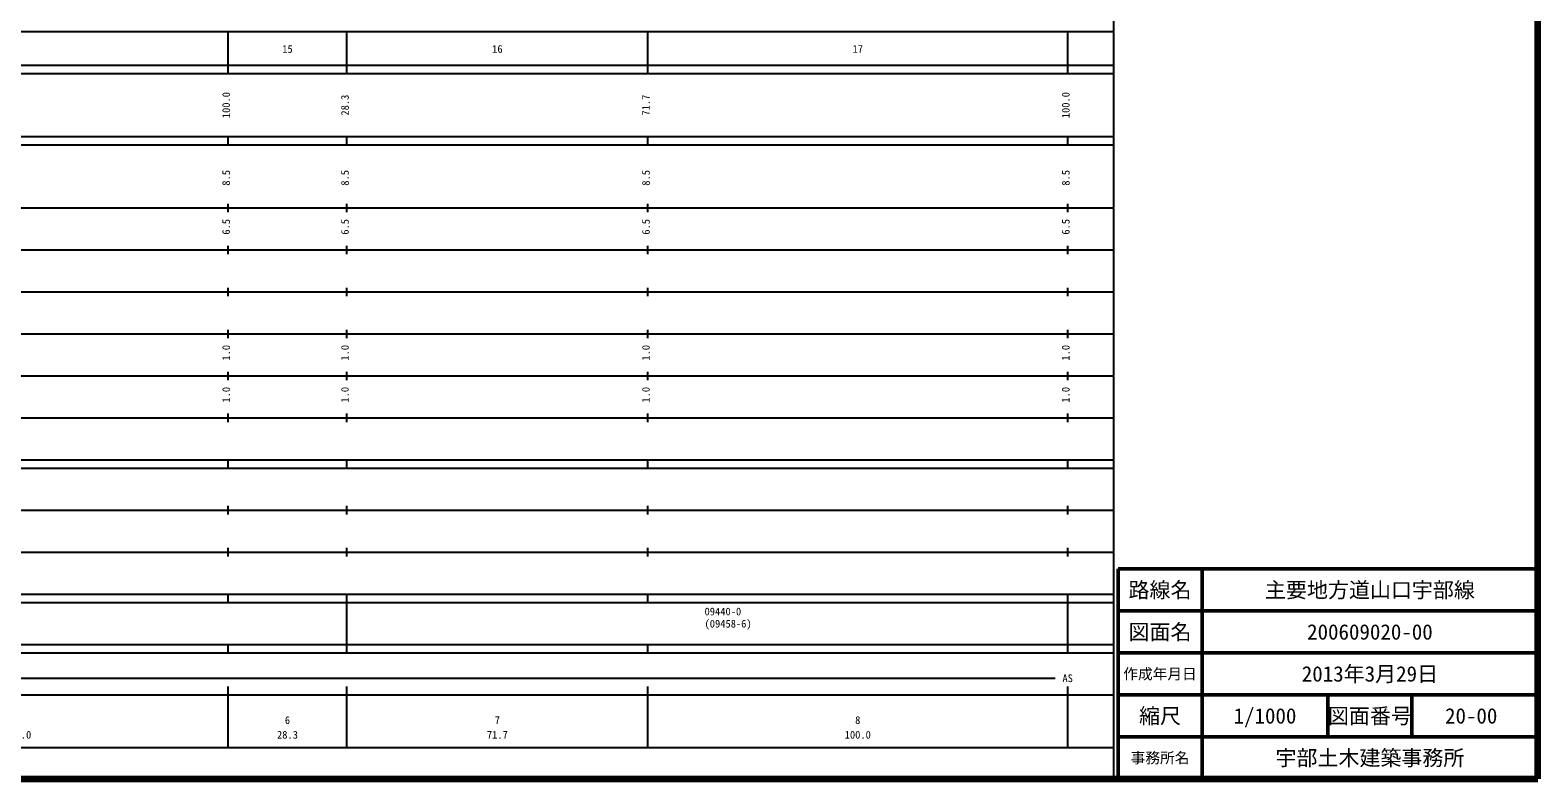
# Model space of a CAD drawing. Units: millimetres, scale not verified. Extents: x 40000 to 680000, y 20000 to 380000.
# Drawn here: x 320853 to 680000, y 20000 to 198357 of the extents above; entities that cross this region are included whole.
import ezdxf
from ezdxf.enums import TextEntityAlignment as Align

# ---------------------------------------------------------------- set-up
doc = ezdxf.new("R2010")
doc.units = ezdxf.units.MM
doc.header["$LTSCALE"] = 1000
for name, color, linetype, lineweight in [('M-TTL', 7, 'Continuous', 140), ('M-TTL-BAND', 7, 'Continuous', 25), ('M-TTL-FRAM', 2, 'Continuous', 50), ('M-TTL-LINE', 7, 'Continuous', 50)]:
    doc.layers.add(name, color=color, linetype=linetype, lineweight=lineweight)
doc.layers.add('M-TTL-TXT', color=7, linetype='Continuous')
doc.styles.add('ＭＳ ゴシック', font='')
doc.styles.get('ＭＳ ゴシック').set_extended_font_data('MS Gothic')

msp = doc.modelspace()

# ---------------------------------------------------------------- linework, layer by layer
at = {"layer": 'M-TTL', "color": 2}
for p, q in [((680000, 20000), (680000, 380000)), ((40000, 20000), (680000, 20000))]:
    msp.add_line(p, q, dxfattribs=at)
at = {"layer": 'M-TTL-BAND'}
for p, q in [((579000, 20000), (579000, 370000)), ((68000, 198000), (579000, 198000)), ((368000, 188000), (368000, 198000)), ((396300, 188000), (396300, 198000)), ((468000, 188000), (468000, 198000)), ((568000, 188000), (568000, 198000)), ((40000, 190000), (579000, 190000)), ((40000, 188000), (579000, 188000)), ((40000, 173000), (579000, 173000)), ((368000, 171000), (368000, 173000)), ((396300, 171000), (396300, 173000)), ((468000, 171000), (468000, 173000)), ((568000, 171000), (568000, 173000)), ((40000, 171000), (579000, 171000)), ((40000, 156000), (579000, 156000)), ((368000, 155000), (368000, 157000)), ((396300, 155000), (396300, 157000)), ((468000, 155000), (468000, 157000)), ((568000, 155000), (568000, 157000)), ((46000, 146000), (579000, 146000)), ((368000, 145000), (368000, 147000)), ((396300, 145000), (396300, 147000)), ((468000, 145000), (468000, 147000)), ((568000, 145000), (568000, 147000)), ((368000, 135000), (368000, 137000)), ((396300, 135000), (396300, 137000)), ((468000, 135000), (468000, 137000)), ((568000, 135000), (568000, 137000)), ((52000, 136000), (579000, 136000)), ((46000, 126000), (579000, 126000)), ((368000, 125000), (368000, 127000)), ((396300, 125000), (396300, 127000)), ((468000, 125000), (468000, 127000)), ((568000, 125000), (568000, 127000)), ((52000, 116000), (579000, 116000)), ((368000, 115000), (368000, 117000)), ((396300, 115000), (396300, 117000)), ((468000, 115000), (468000, 117000)), ((568000, 115000), (568000, 117000)), ((46000, 106000), (579000, 106000)), ((368000, 105000), (368000, 107000)), ((396300, 105000), (396300, 107000)), ((468000, 105000), (468000, 107000)), ((568000, 105000), (568000, 107000)), ((40000, 96000), (579000, 96000)), ((40000, 94000), (579000, 94000)), ((368000, 94000), (368000, 96000)), ((396300, 94000), (396300, 96000)), ((468000, 94000), (468000, 96000)), ((568000, 94000), (568000, 96000)), ((49000, 84000), (579000, 84000)), ((368000, 83000), (368000, 85000)), ((396300, 83000), (396300, 85000)), ((468000, 83000), (468000, 85000)), ((568000, 83000), (568000, 85000)), ((40000, 74000), (579000, 74000)), ((368000, 73000), (368000, 75000)), ((396300, 73000), (396300, 75000)), ((468000, 73000), (468000, 75000)), ((568000, 73000), (568000, 75000)), ((40000, 64000), (579000, 64000)), ((40000, 62000), (579000, 62000)), ((368000, 62000), (368000, 64000)), ((396300, 62000), (396300, 64000)), ((396300, 52000), (396300, 62000)), ((396300, 52000), (396300, 62000)), ((468000, 62000), (468000, 64000)), ((568000, 62000), (568000, 64000)), ((568000, 52000), (568000, 62000)), ((40000, 52000), (579000, 52000)), ((368000, 50000), (368000, 52000)), ((396300, 50000), (396300, 52000)), ((468000, 50000), (468000, 52000)), ((568000, 50000), (568000, 52000)), ((40000, 50000), (579000, 50000)), ((71000, 44000), (565000, 44000)), ((40000, 40000), (579000, 40000)), ((368000, 27500), (368000, 42000)), ((396300, 27500), (396300, 42000)), ((468000, 27500), (468000, 42000)), ((568000, 27500), (568000, 42000)), ((68000, 27500), (579000, 27500))]:
    msp.add_line(p, q, dxfattribs=at)
at = {"layer": 'M-TTL-FRAM'}
for p, q in [((680000, 70000), (580000, 70000)), ((580000, 70000), (580000, 20000))]:
    msp.add_line(p, q, dxfattribs=at)
at = {"layer": 'M-TTL-LINE'}
for p, q in [((600000, 70000), (600000, 20000)), ((680000, 60000), (580000, 60000)), ((680000, 50000), (580000, 50000)), ((680000, 40000), (580000, 40000)), ((630000, 40000), (630000, 30000)), ((650000, 40000), (650000, 30000)), ((680000, 30000), (580000, 30000))]:
    msp.add_line(p, q, dxfattribs=at)

# ---------------------------------------------------------------- texts
at = {"layer": 'M-TTL', "style": 'ＭＳ ゴシック'}
msp.add_text('(09458-6)', height=1833, dxfattribs=at).set_placement((481500, 55489), align=Align.BOTTOM_LEFT)
at = {"layer": 'M-TTL-BAND', "style": 'ＭＳ ゴシック'}
for s, p in [('15', (382150, 192405)), ('16', (432150, 192405)), ('17', (518000, 192405)), ('AS', (568000, 42500)), ('6', (382150, 32523)), ('7', (432150, 32523)), ('8', (518000, 32523)), ('100.0', (318000, 29033)), ('28.3', (382150, 29033)), ('71.7', (432150, 29033)), ('100.0', (518000, 29033))]:
    msp.add_text(s, height=1833, dxfattribs=at).set_placement(p, align=Align.BOTTOM_CENTER)
for s, p in [('100.0', (369000, 180500)), ('100.0', (569000, 180500)), ('28.3', (397300, 180500)), ('71.7', (469000, 180500)), ('8.5', (369000, 163174)), ('8.5', (397300, 163174)), ('8.5', (469000, 163174)), ('8.5', (569000, 163174)), ('6.5', (369000, 151500)), ('6.5', (397300, 151500)), ('6.5', (469000, 151500)), ('6.5', (569000, 151500)), ('1.0', (369000, 121500)), ('1.0', (397300, 121500)), ('1.0', (469000, 121500)), ('1.0', (569000, 121500)), ('1.0', (369000, 111500)), ('1.0', (397300, 111500)), ('1.0', (469000, 111500)), ('1.0', (569000, 111500))]:
    msp.add_text(s, height=1833, rotation=90, dxfattribs=at).set_placement(p, align=Align.BOTTOM_CENTER)
msp.add_text('09440-0', height=1833, dxfattribs=at).set_placement((481500, 58405), align=Align.BOTTOM_LEFT)
at = {"layer": 'M-TTL-TXT', "style": 'ＭＳ ゴシック'}
for s, height, p in [('路線名', 3666, (590000, 65000)), ('路線名', 3666, (590000, 65000)), ('主要地方道山口宇部線', 3666, (640000, 65000)), ('図面名', 3666, (590000, 55000)), ('図面名', 3666, (590000, 55000)), ('200609020-00', 3666, (640000, 55000)), ('2013年3月29日', 3666, (640000, 45000)), ('作成年月日', 2566, (590000, 45000)), ('作成年月日', 2566, (590000, 45000)), ('縮尺', 3666, (590000, 35000)), ('縮尺', 3666, (590000, 35000)), ('1/1000', 3666, (615000, 35000)), ('図面番号', 3666, (640000, 35000)), ('図面番号', 3666, (640000, 35000)), ('20-00', 3666, (664125, 35000)), ('事務所名', 2566, (590000, 25000)), ('事務所名', 2566, (590000, 25000)), ('宇部土木建築事務所', 3666, (640000, 25000))]:
    msp.add_text(s, height=height, dxfattribs=at).set_placement(p, align=Align.MIDDLE_CENTER)

doc.saveas('drawing.dxf')
